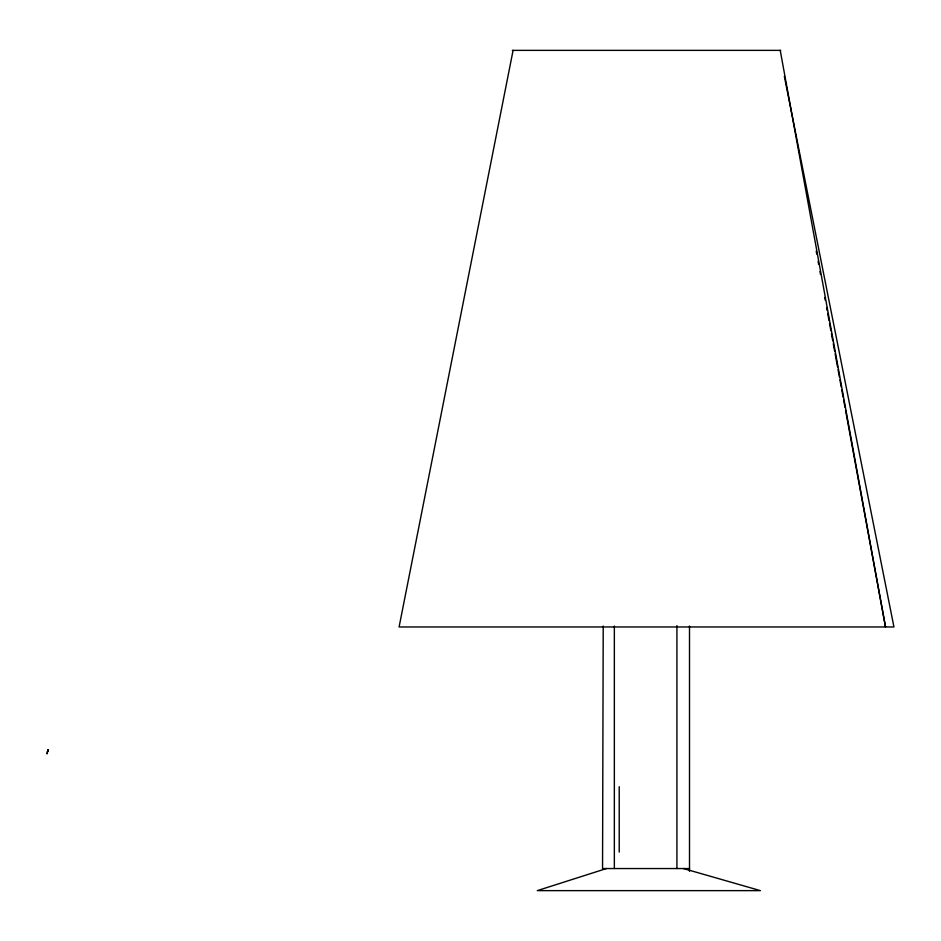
<?xml version="1.0" encoding="UTF-8"?>
<svg xmlns="http://www.w3.org/2000/svg" width="941" height="941" viewBox="0 0 941 941"><rect width="100%" height="100%" fill="white"/><g stroke="black" fill="none" stroke-linecap="round" stroke-linejoin="round"><path stroke-width="1.41" d="M603.216 626.036L602.546 868.543L689.506 868.543M513.092 50.367L399.09 626.965L893.95 626.965L784.347 76.315M606.451 868.543L537.276 890.633L760.41 890.633L683.425 868.543M512.304 50.367L780.736 50.367M816.223 251.235L816.753 254.129M818.094 261.351L818.623 264.245M819.952 271.467L820.493 274.36M824.751 297.474L825.281 300.367M826.621 307.589L827.151 310.483M827.68 313.377L829.021 320.599M829.55 323.492L830.879 330.714M831.421 333.608L832.75 340.83M833.279 343.724L834.608 350.946M835.149 353.84L837.549 366.849M838.078 369.731L839.407 376.965M839.948 379.846L841.278 387.08M841.807 389.962L843.148 397.196M843.677 400.078L845.006 407.312M845.536 410.194L885.516 626.965L780.23 50.367M689.506 626.036L689.506 871.307M676.92 625.612L676.92 868.543M619.225 786.7L619.225 852.064M614.344 626.036L614.344 868.543M47.074 753.706L47.991 749.636L47.074 753.706M47.756 750.894L47.532 751.647L47.756 750.894"/></g></svg>
